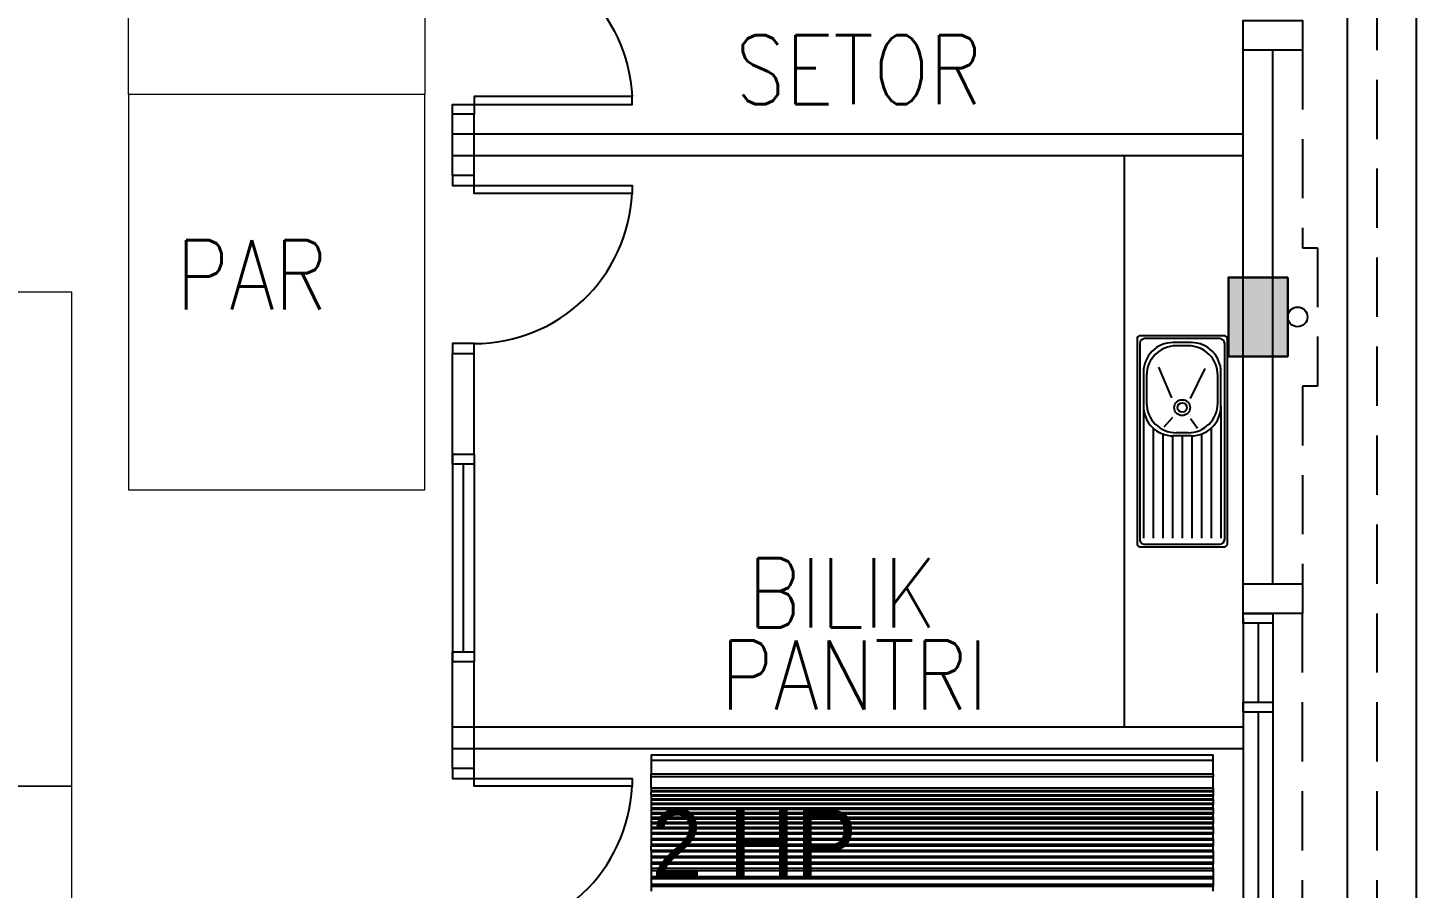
# Model space of a CAD drawing. Header units: inches. Extents: x -86408137 to 595769, y 1041006 to 3160331.
# Drawn here: x 404075 to 411098, y 1087178 to 1091532 of the extents above; entities that cross this region are included whole.
import ezdxf
from ezdxf.enums import TextEntityAlignment as Align

# ---------------------------------------------------------------- set-up
doc = ezdxf.new("R2010")
doc.units = ezdxf.units.IN
doc.header["$MEASUREMENT"] = 0
doc.linetypes.add('HIDDEN', pattern=[0.375, 0.25, -0.125])
for name, color, linetype, lineweight in [('1', 8, 'Continuous', 9), ('COLUMN', 8, 'Continuous', 30), ('t3', 8, 'Continuous', 25)]:
    doc.layers.add(name, color=color, linetype=linetype, lineweight=lineweight)
for name, color, linetype in [('DOOR', 2, 'Continuous'), ('DOWNPIPE', 8, 'Continuous'), ('Edges', 7, 'Continuous'), ('LW', 2, 'Continuous'), ('partition', 8, 'Continuous'), ('SAN', 8, 'Continuous'), ('SANITARY', 8, 'Continuous'), ('WALL', 1, 'Continuous'), ('WIN', 9, 'Continuous')]:
    doc.layers.add(name, color=color, linetype=linetype)
doc.styles.add('LAILA', font='romans.shx', dxfattribs={"width": 0.85, "height": 350})

# ---------------------------------------------------------------- blocks, each defined once
blk = doc.blocks.new('dr16')
at = {"layer": 'DOOR', "color": 1}
blk.add_line((-2409712.2, -909070.8), (-2409602.2, -909070.8), dxfattribs=at)
for points in [[(-2409712.2, -909070.8), (-2409602.2, -909070.8), (-2409602.2, -909020.8), (-2409712.2, -909020.8)], [(-2410511.2, -909830.8), (-2409712.2, -909830.8), (-2409712.2, -909870.8), (-2410511.2, -909870.8)], [(-2409712.2, -909920.8), (-2409602.2, -909920.8), (-2409602.2, -909870.8), (-2409712.2, -909870.8)]]:
    blk.add_lwpolyline(points, close=True, dxfattribs=at)
at = {"layer": 'DOOR', "color": 9}
blk.add_arc((-2409712.2, -909870.8), 800, 90, 177.13402, dxfattribs=at)
blk = doc.blocks.new('Kit-sink')
at = {"layer": 'SAN'}
for p, q in [((0, 0), (0, -427)), ((1052, 15), (15, 15)), ((1028.5, 1.5), (38.5, 1.5)), ((1067, -427), (1067, 0)), ((13.5, -23.5), (13.5, -403.5)), ((355.5, -17.5), (183.5, -17.5)), ((339.5, -33.5), (199.5, -33.5)), ((355.5, -17.5), (1023.6, -17.5)), ((466.4, -66.5), (1023.6, -66.5)), ((1053.5, -403.5), (1053.5, -23.5)), ((164.8, -99.7), (316.1, -173.8)), ((417.9, -170.7), (467.3, -136.7)), ((496.2, -115.5), (1023.6, -115.5)), ((33.5, -167.5), (33.5, -259.5)), ((49.5, -183.5), (49.5, -243.5)), ((489.5, -183.5), (489.5, -243.5)), ((505.5, -164.5), (1023.6, -164.5)), ((505.5, -167.5), (505.5, -259.5)), ((313, -266.5), (158.7, -331.3)), ((411.7, -263.4), (461.1, -306.6)), ((505.5, -213.5), (1023.6, -213.5)), ((505.5, -262.5), (1023.6, -262.5)), ((496.2, -311.5), (1023.6, -311.5)), ((183.5, -409.5), (355.5, -409.5)), ((199.5, -393.5), (339.5, -393.5)), ((355.5, -409.5), (1023.6, -409.5)), ((466.4, -360.5), (1023.6, -360.5)), ((15, -442), (1052, -442)), ((38.5, -428.5), (1028.5, -428.5))]:
    blk.add_line(p, q, dxfattribs=at)
for radius in [40, 23.9]:
    blk.add_circle((362.5, -213.5), radius, dxfattribs=at)
for centre, radius, start, end in [((15, 0), 15, 90, 180), ((38.5, -23.5), 25, 90, 180), ((1028.5, -23.5), 25, 0, 90), ((1052, 0), 15, 0, 90), ((183.5, -167.5), 150, 90, 180), ((199.5, -183.5), 150, 90, 180), ((339.5, -183.5), 150, 0, 90), ((355.5, -167.5), 150, 0, 90), ((183.5, -259.5), 150, 180, 270), ((199.5, -243.5), 150, 180, 270), ((339.5, -243.5), 150, 270, 0), ((355.5, -259.5), 150, 270, 0), ((38.5, -403.5), 25, 180, 270), ((1028.5, -403.5), 25, 270, 0), ((15, -427), 15, 180, 270), ((1052, -427), 15, 270, 0)]:
    blk.add_arc(centre, radius, start, end, dxfattribs=at)
blk = doc.blocks.new('WIN')
at = {"layer": 'WIN', "color": 1}
for p, q in [((-2479668.1, -915154.6), (-2476718.1, -915154.6)), ((-2479643.1, -915229.6), (-2479243.1, -915229.6)), ((-2479193.1, -915229.6), (-2478218.1, -915229.6)), ((-2478168.1, -915229.6), (-2477193.1, -915229.6)), ((-2477143.1, -915229.6), (-2476743.1, -915229.6)), ((-2479668.1, -915304.6), (-2476718.1, -915304.6))]:
    blk.add_line(p, q, dxfattribs=at)
for points in [[(-2479693.1, -915304.6), (-2479643.1, -915304.6), (-2479643.1, -915154.6), (-2479693.1, -915154.6)], [(-2479243.1, -915304.6), (-2479193.1, -915304.6), (-2479193.1, -915154.6), (-2479243.1, -915154.6)], [(-2478218.1, -915304.6), (-2478168.1, -915304.6), (-2478168.1, -915154.6), (-2478218.1, -915154.6)], [(-2477193.1, -915304.6), (-2477143.1, -915304.6), (-2477143.1, -915154.6), (-2477193.1, -915154.6)], [(-2476743.1, -915304.6), (-2476693.1, -915304.6), (-2476693.1, -915154.6), (-2476743.1, -915154.6)]]:
    blk.add_lwpolyline(points, close=True, dxfattribs=at)
blk = doc.blocks.new('air con')
at = {"layer": 'Edges'}
for p, q in [((71.4, 41.9), (152.4, 41.9)), ((71.4, 41.9), (71.4, 41.09)), ((71.4, 41.09), (152.4, 41.09)), ((71.4, 41.09), (71.4, 39.12)), ((152.4, 41.09), (152.4, 41.9)), ((152.4, 39.12), (152.4, 41.09)), ((71.4, 39.12), (152.4, 39.12)), ((71.4, 38.72), (71.4, 39.12)), ((152.4, 38.72), (71.4, 38.72)), ((71.4, 37.09), (71.4, 38.72)), ((152.4, 39.12), (152.4, 38.72)), ((152.4, 37.09), (152.4, 38.72)), ((71.4, 37.09), (71.4, 36.7)), ((152.4, 37.09), (71.4, 37.09)), ((152.4, 36.7), (71.4, 36.7)), ((71.4, 36.7), (71.4, 36.54)), ((152.4, 36.54), (71.4, 36.54)), ((71.4, 36.08), (71.4, 36.54)), ((152.4, 36.08), (71.4, 36.08)), ((71.4, 36.08), (71.4, 35.91)), ((152.4, 37.09), (152.4, 36.7)), ((152.4, 36.7), (152.4, 36.54)), ((152.4, 36.54), (152.4, 36.08)), ((152.4, 36.08), (152.4, 35.91)), ((152.4, 35.91), (71.4, 35.91)), ((71.4, 35.91), (71.4, 35.49)), ((71.4, 35.49), (71.4, 35.34)), ((152.4, 35.49), (71.4, 35.49)), ((152.4, 35.34), (71.4, 35.34)), ((71.4, 35.34), (71.4, 34.88)), ((152.4, 34.88), (71.4, 34.88)), ((71.4, 34.88), (71.4, 34.71)), ((152.4, 34.71), (71.4, 34.71)), ((71.4, 34.71), (71.4, 34.21)), ((152.4, 34.21), (71.4, 34.21)), ((71.4, 34.21), (71.4, 34.02)), ((152.4, 35.49), (152.4, 35.91)), ((152.4, 35.49), (152.4, 35.34)), ((152.4, 35.34), (152.4, 34.88)), ((152.4, 34.88), (152.4, 34.71)), ((152.4, 34.21), (152.4, 34.71)), ((152.4, 34.21), (152.4, 34.02)), ((71.4, 34.02), (71.4, 33.51)), ((152.4, 34.02), (71.4, 34.02)), ((152.4, 33.51), (71.4, 33.51)), ((71.4, 33.51), (71.4, 33.33)), ((152.4, 33.33), (71.4, 33.33)), ((71.4, 33.33), (71.4, 32.83)), ((152.4, 32.83), (71.4, 32.83)), ((71.4, 32.83), (71.4, 32.62)), ((152.4, 32.62), (71.4, 32.62)), ((71.4, 32.62), (71.4, 32.1)), ((152.4, 32.1), (71.4, 32.1)), ((71.4, 32.1), (71.4, 31.91)), ((152.4, 34.02), (152.4, 33.51)), ((152.4, 33.51), (152.4, 33.33)), ((152.4, 32.83), (152.4, 33.33)), ((152.4, 32.83), (152.4, 32.62)), ((152.4, 32.62), (152.4, 32.1)), ((152.4, 32.1), (152.4, 31.91)), ((152.4, 31.91), (71.4, 31.91)), ((71.4, 31.91), (71.4, 31.38)), ((152.4, 31.38), (71.4, 31.38)), ((71.4, 31.38), (71.4, 31.19)), ((152.4, 31.19), (71.4, 31.19)), ((71.4, 31.19), (71.4, 30.65)), ((152.4, 30.65), (71.4, 30.65)), ((71.4, 30.65), (71.4, 30.44)), ((152.4, 30.44), (71.4, 30.44)), ((71.4, 30.44), (71.4, 29.79)), ((152.4, 31.38), (152.4, 31.91)), ((152.4, 31.38), (152.4, 31.19)), ((152.4, 31.19), (152.4, 30.65)), ((152.4, 30.65), (152.4, 30.44)), ((152.4, 29.79), (152.4, 30.44)), ((152.4, 29.79), (71.4, 29.79)), ((71.4, 29.79), (71.4, 29.56)), ((71.4, 29.56), (71.4, 28.93)), ((152.4, 29.56), (71.4, 29.56)), ((152.4, 28.93), (71.4, 28.93)), ((71.4, 28.93), (71.4, 28.71)), ((152.4, 28.71), (71.4, 28.71)), ((71.4, 28.09), (71.4, 28.71)), ((152.4, 28.09), (71.4, 28.09)), ((71.4, 28.09), (71.4, 27.87)), ((152.4, 29.79), (152.4, 29.56)), ((152.4, 29.56), (152.4, 28.93)), ((152.4, 28.93), (152.4, 28.71)), ((152.4, 28.09), (152.4, 28.71)), ((152.4, 28.09), (152.4, 27.87)), ((71.4, 27.87), (71.4, 27.23)), ((152.4, 27.87), (71.4, 27.87)), ((152.4, 27.23), (71.4, 27.23)), ((71.4, 27.23), (71.4, 27.02)), ((71.4, 27.02), (71.4, 26.35)), ((152.4, 27.02), (71.4, 27.02)), ((152.4, 26.35), (71.4, 26.35)), ((71.4, 26.35), (71.4, 26.12)), ((152.4, 26.12), (71.4, 26.12)), ((71.4, 26.12), (71.4, 25.47)), ((152.4, 27.87), (152.4, 27.23)), ((152.4, 27.23), (152.4, 27.02)), ((152.4, 27.02), (152.4, 26.35)), ((152.4, 26.35), (152.4, 26.12)), ((152.4, 25.47), (152.4, 26.12)), ((152.4, 25.47), (71.4, 25.47)), ((71.4, 25.47), (71.4, 25.16)), ((152.4, 25.16), (71.4, 25.16)), ((71.4, 25.16), (71.4, 24.3)), ((152.4, 24.3), (71.4, 24.3)), ((71.4, 24.3), (71.4, 24)), ((152.4, 25.47), (152.4, 25.16)), ((152.4, 25.16), (152.4, 24.3)), ((152.4, 24.3), (152.4, 24)), ((152.4, 24), (71.4, 24)), ((71.4, 24), (71.4, 23.18)), ((71.4, 23.18), (71.4, 22.88)), ((152.4, 23.18), (71.4, 23.18)), ((152.4, 22.88), (71.4, 22.88)), ((71.4, 22.88), (71.4, 22.21)), ((152.4, 24), (152.4, 23.18)), ((152.4, 23.18), (152.4, 22.88)), ((152.4, 22.21), (152.4, 22.88))]:
    blk.add_line(p, q, dxfattribs=at)

msp = doc.modelspace()

# ---------------------------------------------------------------- linework, layer by layer
at = {"layer": '1'}
for points in [[(404583.5, 1093194.1), (406083.5, 1093194.1), (406083.5, 1091194.1), (404583.5, 1091194.1)], [(406083.5, 1091194.1), (404583.5, 1091194.1), (404583.5, 1089194.1), (406083.5, 1089194.1)], [(404297.7, 1087694.1), (404297.7, 1090194.1), (402297.7, 1090194.1), (402297.7, 1087694.1)], [(404297.7, 1085194.1), (404297.7, 1087694.1), (402297.7, 1087694.1), (402297.7, 1085194.1)]]:
    msp.add_lwpolyline(points, close=True, dxfattribs=at)
at = {"layer": 'COLUMN'}
msp.add_lwpolyline([(410447.7, 1090269.1), (410147.7, 1090269.1), (410147.7, 1089869.1), (410447.7, 1089869.1)], close=True, dxfattribs=at)
msp.add_solid([(410447.7, 1090269.1), (410147.7, 1090269.1), (410447.7, 1089869.1), (410147.7, 1089869.1)], dxfattribs=at)
at = {"layer": 'DOWNPIPE'}
msp.add_circle((410497.7, 1090069.1), 50, dxfattribs=at)
at = {"layer": 'LW'}
for p, q in [((411097.7, 1096869.1), (411097.7, 1083269.1)), ((410747.7, 1096519.1), (410747.7, 1083619.1)), ((409622.7, 1087994.1), (409622.7, 1090884.1))]:
    msp.add_line(p, q, dxfattribs=at)
at = {"layer": 'LW', "linetype": 'HIDDEN', "ltscale": 1200}
for p, q in [((410897.7, 1096669.1), (410897.7, 1083469.1)), ((410522.7, 1085569.1), (410522.7, 1088569.1))]:
    msp.add_line(p, q, dxfattribs=at)
msp.add_lwpolyline([(410522.7, 1091419.1), (410522.7, 1090419.1), (410597.7, 1090419.1), (410597.7, 1089719.1), (410522.7, 1089719.1), (410522.7, 1088719.1)], dxfattribs=at)
at = {"layer": 'partition'}
for p, q in [((406332.7, 1091094.1), (406222.7, 1091094.1)), ((406222.7, 1090784.1), (406222.7, 1091094.1)), ((406332.7, 1090784.1), (406332.7, 1091094.1)), ((410222.7, 1090994.1), (406222.7, 1090994.1)), ((410222.7, 1090884.1), (406222.7, 1090884.1)), ((406222.7, 1089374.1), (406222.7, 1089884.1)), ((406332.7, 1089374.1), (406332.7, 1089884.1)), ((406222.7, 1089374.1), (406332.7, 1089374.1)), ((406222.7, 1087784.1), (406222.7, 1088324.1)), ((406332.7, 1088324.1), (406222.7, 1088324.1)), ((406332.7, 1087784.1), (406332.7, 1088324.1)), ((410222.7, 1087994.1), (406222.7, 1087994.1)), ((410222.7, 1087884.1), (406222.7, 1087884.1))]:
    msp.add_line(p, q, dxfattribs=at)
at = {"layer": 'WALL'}
for p, q in [((410222.7, 1088569.1), (410222.7, 1091569.1)), ((410372.7, 1088719.1), (410372.7, 1091419.1))]:
    msp.add_line(p, q, dxfattribs=at)
for points in [[(410222.7, 1091419.1), (410222.7, 1091569.1), (410522.7, 1091569.1), (410522.7, 1091419.1)], [(410222.7, 1088569.1), (410222.7, 1088719.1), (410522.7, 1088719.1), (410522.7, 1088569.1)]]:
    msp.add_lwpolyline(points, close=True, dxfattribs=at)
at = {"layer": 'WIN'}
for p, q in [((406222.7, 1089374.1), (406222.7, 1088324.1)), ((406332.7, 1089374.1), (406332.7, 1088324.1)), ((406277.7, 1089324.1), (406277.7, 1088374.1))]:
    msp.add_line(p, q, dxfattribs=at)
for points in [[(406332.7, 1089324.1), (406222.7, 1089324.1), (406222.7, 1089374.1), (406332.7, 1089374.1)], [(406332.7, 1088324.1), (406222.7, 1088324.1), (406222.7, 1088374.1), (406332.7, 1088374.1)]]:
    msp.add_lwpolyline(points, close=True, dxfattribs=at)

# ---------------------------------------------------------------- block references
at = {"xscale": 35.09132088261752, "yscale": 35.09132088261752, "zscale": 35.09132088261752}
msp.add_blockref('air con', (404722.9, 1086383.8), dxfattribs=at)
at = {"layer": 'DOOR', "xscale": -1}
msp.add_blockref('dr16', (-2003379.5, 2001014.8), dxfattribs=at)
at = {"layer": 'DOOR', "rotation": 180}
for p in [(-2003379.5, 180863.3), (-2003379.5, 177863.3)]:
    msp.add_blockref('dr16', p, dxfattribs=at)
at = {"layer": 'SANITARY', "rotation": 270}
msp.add_blockref('Kit-sink', (410127.4, 1089972.6), dxfattribs=at)
at = {"layer": 'WIN', "xscale": -1, "rotation": 90}
msp.add_blockref('WIN', (-504931.9, -1391124), dxfattribs=at)

# ---------------------------------------------------------------- texts
at = {"insert": (407228.5, 1087577.5), "char_height": 350, "width": 1104.004, "attachment_point": 1}
msp.add_mtext('2 HP \\P', dxfattribs=at)
at = {"layer": 't3', "style": 'LAILA', "width": 0.85}
for s, p in [('SETOR', (407652.4, 1091494.7)), ('BILIK', (407716.6, 1088848.2)), ('PANTRI', (407578.9, 1088431.9))]:
    msp.add_text(s, height=350, dxfattribs=at).set_placement(p, align=Align.TOP_LEFT)
msp.add_text('PAR', height=350, dxfattribs=at).set_placement((404825.6, 1090107))

doc.saveas('drawing.dxf')
